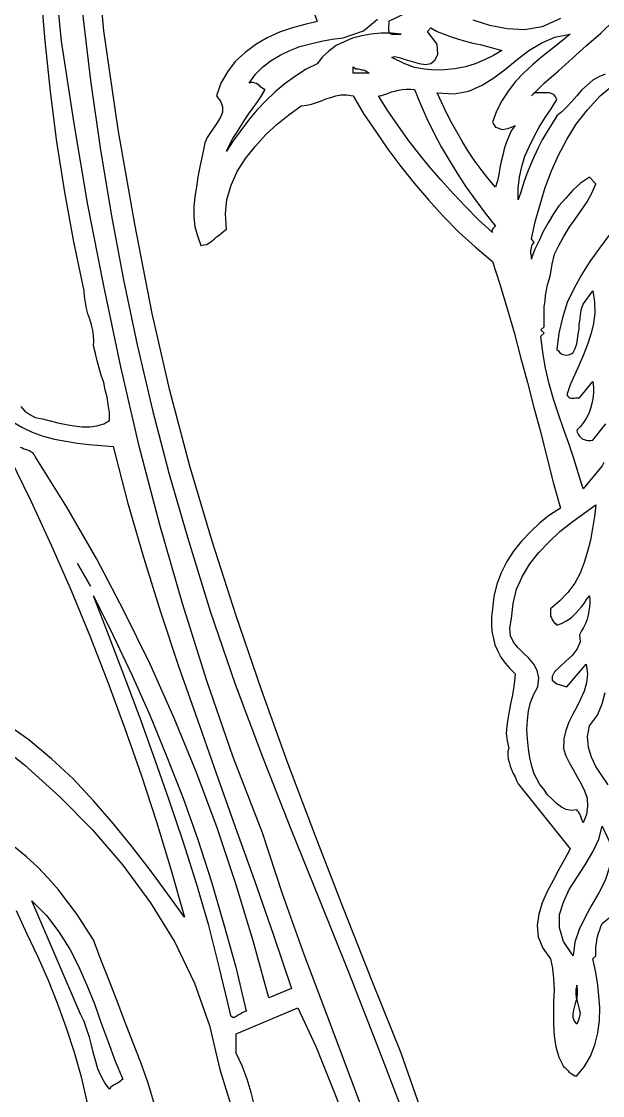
# Model space of a CAD drawing. Extents: x 0.04 to 6.8, y 0.03 to 8.42.
# Drawn here: x 2.057 to 3.236, y 4.098 to 6.276 of the extents above; entities that cross this region are included whole.
import ezdxf

# ---------------------------------------------------------------- set-up
doc = ezdxf.new("R2010")
doc.units = 0
doc.layers.add('1', color=7, linetype='Continuous')

msp = doc.modelspace()

# ---------------------------------------------------------------- linework, layer by layer
msp.add_lwpolyline([(2.056, 5.495), (2.064, 5.486), (2.074, 5.479), (2.085, 5.473), (2.1, 5.47), (2.115, 5.466), (2.131, 5.462), (2.148, 5.459), (2.164, 5.456), (2.18, 5.454), (2.196, 5.454), (2.21, 5.456), (2.224, 5.46), (2.236, 5.467), (2.236, 5.483), (2.233, 5.499), (2.231, 5.514), (2.227, 5.529), (2.224, 5.544), (2.219, 5.559), (2.215, 5.573), (2.211, 5.588), (2.207, 5.603), (2.203, 5.618), (2.204, 5.628), (2.203, 5.639), (2.202, 5.65), (2.199, 5.661), (2.196, 5.672), (2.192, 5.683), (2.189, 5.694), (2.187, 5.706), (2.185, 5.718), (2.184, 5.73), (2.163, 5.829), (2.145, 5.93), (2.129, 6.032), (2.116, 6.134), (2.105, 6.237), (2.096, 6.342)])
at = {"layer": '1'}
for points in [[(2.871, 4.06), (2.828, 4.184), (2.769, 4.33), (2.711, 4.477), (2.654, 4.624), (2.598, 4.772), (2.544, 4.921), (2.493, 5.071), (2.444, 5.222), (2.399, 5.374), (2.358, 5.528), (2.322, 5.684), (2.287, 5.865), (2.253, 6.057), (2.224, 6.257), (2.206, 6.46)], [(2.605, 6.427), (2.657, 6.276), (2.632, 6.27), (2.607, 6.263), (2.581, 6.254), (2.556, 6.243), (2.533, 6.229), (2.511, 6.213), (2.491, 6.195), (2.475, 6.174), (2.462, 6.151), (2.453, 6.125), (2.462, 6.113), (2.465, 6.103), (2.465, 6.092), (2.461, 6.082), (2.455, 6.072), (2.448, 6.062), (2.441, 6.051), (2.434, 6.041), (2.429, 6.03), (2.427, 6.019), (2.423, 6), (2.419, 5.981), (2.415, 5.961), (2.412, 5.941), (2.409, 5.921), (2.407, 5.9), (2.407, 5.88), (2.409, 5.86), (2.414, 5.841), (2.421, 5.822), (2.427, 5.823), (2.433, 5.824), (2.438, 5.827), (2.444, 5.831), (2.449, 5.835), (2.453, 5.839), (2.458, 5.843), (2.463, 5.847), (2.468, 5.851), (2.473, 5.855), (2.471, 5.886), (2.474, 5.915), (2.483, 5.944), (2.495, 5.972), (2.512, 5.998), (2.532, 6.023), (2.553, 6.047), (2.576, 6.068), (2.6, 6.087), (2.625, 6.105), (2.636, 6.106), (2.646, 6.108), (2.656, 6.112), (2.666, 6.115), (2.675, 6.119), (2.685, 6.122), (2.695, 6.125), (2.706, 6.127), (2.717, 6.127), (2.73, 6.125), (2.752, 6.088), (2.776, 6.053), (2.801, 6.017), (2.827, 5.982), (2.854, 5.948), (2.883, 5.914), (2.913, 5.881), (2.945, 5.849), (2.978, 5.819), (3.013, 5.789), (3.028, 5.743), (3.043, 5.694), (3.057, 5.645), (3.07, 5.595), (3.084, 5.544), (3.097, 5.493), (3.111, 5.442), (3.124, 5.39), (3.137, 5.339), (3.151, 5.289), (3.129, 5.275), (3.109, 5.259), (3.09, 5.241), (3.072, 5.222), (3.056, 5.202), (3.042, 5.181), (3.031, 5.158), (3.022, 5.135), (3.016, 5.11), (3.013, 5.085), (3.011, 5.069), (3.011, 5.054), (3.012, 5.039), (3.015, 5.025), (3.018, 5.012), (3.024, 4.999), (3.03, 4.987), (3.039, 4.975), (3.048, 4.964), (3.059, 4.953), (3.058, 4.938), (3.056, 4.923), (3.053, 4.907), (3.05, 4.892), (3.047, 4.877), (3.044, 4.862), (3.042, 4.847), (3.041, 4.832), (3.043, 4.817), (3.046, 4.802), (3.044, 4.796), (3.044, 4.789), (3.045, 4.781), (3.047, 4.774), (3.049, 4.766), (3.052, 4.759), (3.055, 4.751), (3.059, 4.744), (3.062, 4.737), (3.065, 4.73), (3.171, 4.598), (3.16, 4.578), (3.148, 4.556), (3.136, 4.534), (3.124, 4.512), (3.114, 4.489), (3.107, 4.466), (3.104, 4.443), (3.106, 4.42), (3.115, 4.397), (3.131, 4.375), (3.135, 4.356), (3.137, 4.335), (3.138, 4.312), (3.137, 4.289), (3.137, 4.266), (3.137, 4.243), (3.138, 4.219), (3.142, 4.197), (3.148, 4.176), (3.157, 4.157), (3.16, 4.155), (3.162, 4.153), (3.165, 4.15), (3.167, 4.148), (3.169, 4.145), (3.172, 4.143), (3.175, 4.141), (3.178, 4.139), (3.18, 4.138), (3.184, 4.138), (3.2, 4.157), (3.212, 4.178), (3.221, 4.201), (3.227, 4.225), (3.23, 4.25), (3.231, 4.276), (3.229, 4.301), (3.226, 4.327), (3.222, 4.351), (3.217, 4.375), (3.223, 4.381), (3.223, 4.386), (3.223, 4.392), (3.223, 4.399), (3.224, 4.406), (3.225, 4.413), (3.226, 4.42), (3.228, 4.427), (3.231, 4.434), (3.233, 4.441), (3.236, 4.447), (3.254, 4.462)], [(2.769, 4.017), (2.723, 4.14), (2.677, 4.262), (2.631, 4.384), (2.587, 4.507), (2.546, 4.631), (2.487, 4.784), (2.433, 4.939), (2.384, 5.096), (2.338, 5.255), (2.296, 5.415), (2.259, 5.576), (2.224, 5.74), (2.192, 5.904), (2.164, 6.069), (2.138, 6.236), (2.127, 6.354)], [(2.181, 6.293), (2.197, 6.156), (2.217, 6.02), (2.239, 5.885), (2.264, 5.752), (2.292, 5.62), (2.323, 5.488), (2.357, 5.358), (2.394, 5.23), (2.44, 5.08), (2.491, 4.932), (2.546, 4.785), (2.603, 4.64), (2.662, 4.495), (2.72, 4.35), (2.777, 4.205), (2.833, 4.059)], [(2.837, 6.293), (2.802, 6.276), (2.803, 6.273), (2.803, 6.27), (2.802, 6.267), (2.802, 6.264), (2.802, 6.261), (2.802, 6.258), (2.803, 6.256), (2.804, 6.253), (2.806, 6.251), (2.809, 6.25), (2.828, 6.25), (2.808, 6.252), (2.787, 6.252), (2.767, 6.25), (2.748, 6.247), (2.729, 6.242), (2.712, 6.235), (2.696, 6.227), (2.681, 6.216), (2.668, 6.204), (2.657, 6.19), (2.635, 6.179), (2.613, 6.165), (2.592, 6.15), (2.572, 6.133), (2.553, 6.115), (2.535, 6.096), (2.518, 6.076), (2.502, 6.055), (2.487, 6.034), (2.473, 6.013), (2.479, 6.026), (2.486, 6.039), (2.494, 6.051), (2.502, 6.064), (2.51, 6.076), (2.518, 6.088), (2.527, 6.101), (2.536, 6.113), (2.544, 6.125), (2.552, 6.138), (2.549, 6.139), (2.546, 6.141), (2.543, 6.143), (2.54, 6.146), (2.537, 6.148), (2.534, 6.15), (2.531, 6.151), (2.527, 6.152), (2.524, 6.152), (2.519, 6.151), (2.532, 6.169), (2.547, 6.184), (2.564, 6.197), (2.582, 6.208), (2.602, 6.217), (2.622, 6.225), (2.644, 6.231), (2.666, 6.236), (2.688, 6.24), (2.71, 6.243), (2.751, 6.257), (2.78, 6.281)], [(3.151, 6.282), (3.114, 6.265), (3.078, 6.259), (3.043, 6.261), (3.008, 6.268), (2.974, 6.279)], [(3.242, 6.169), (3.229, 6.164), (3.217, 6.157), (3.205, 6.147), (3.194, 6.137), (3.184, 6.125), (3.174, 6.114), (3.164, 6.103), (3.154, 6.093), (3.144, 6.085), (3.134, 6.069), (3.124, 6.053), (3.114, 6.036), (3.106, 6.02), (3.098, 6.002), (3.09, 5.985), (3.083, 5.967), (3.077, 5.95), (3.071, 5.932), (3.065, 5.914), (3.065, 5.938), (3.068, 5.96), (3.073, 5.982), (3.079, 6.003), (3.088, 6.023), (3.098, 6.043), (3.108, 6.062), (3.12, 6.081), (3.132, 6.099), (3.144, 6.118), (3.141, 6.123), (3.138, 6.127), (3.134, 6.129), (3.129, 6.131), (3.124, 6.131), (3.119, 6.131), (3.113, 6.131), (3.108, 6.131), (3.103, 6.131), (3.098, 6.131), (3.092, 6.125), (3.118, 6.151), (3.147, 6.176), (3.175, 6.201), (3.204, 6.227), (3.233, 6.252), (3.26, 6.279)], [(3.032, 6.217), (3.015, 6.207), (2.997, 6.198), (2.978, 6.19), (2.958, 6.184), (2.937, 6.18), (2.916, 6.178), (2.896, 6.177), (2.875, 6.179), (2.855, 6.183), (2.835, 6.19), (2.809, 6.203), (2.814, 6.205), (2.824, 6.203), (2.836, 6.199), (2.85, 6.195), (2.864, 6.191), (2.877, 6.189), (2.888, 6.191), (2.897, 6.198), (2.902, 6.21), (2.901, 6.23), (2.881, 6.256), (2.888, 6.263), (2.901, 6.256), (2.915, 6.25), (2.929, 6.245), (2.944, 6.24), (2.958, 6.236), (2.973, 6.232), (2.988, 6.229), (3.003, 6.225), (3.018, 6.221), (3.032, 6.217)], [(3.013, 6.072), (3.016, 6.067), (3.019, 6.062), (3.024, 6.06), (3.029, 6.058), (3.034, 6.057), (3.04, 6.058), (3.045, 6.059), (3.05, 6.061), (3.055, 6.063), (3.059, 6.065), (3.051, 6.054), (3.046, 6.043), (3.041, 6.03), (3.037, 6.018), (3.034, 6.005), (3.031, 5.992), (3.028, 5.979), (3.026, 5.966), (3.023, 5.953), (3.019, 5.94), (3.004, 5.958), (2.99, 5.976), (2.976, 5.995), (2.964, 6.013), (2.952, 6.032), (2.941, 6.052), (2.93, 6.071), (2.92, 6.091), (2.91, 6.111), (2.901, 6.131), (2.935, 6.129), (2.965, 6.135), (2.992, 6.147), (3.016, 6.162), (3.04, 6.18), (3.063, 6.199), (3.087, 6.217), (3.112, 6.232), (3.14, 6.244), (3.171, 6.25), (3.152, 6.235), (3.132, 6.219), (3.113, 6.204), (3.094, 6.188), (3.076, 6.171), (3.06, 6.154), (3.045, 6.135), (3.032, 6.115), (3.021, 6.094), (3.013, 6.072)], [(2.763, 6.171), (2.73, 6.171), (2.73, 6.184), (2.733, 6.182), (2.736, 6.18), (2.74, 6.18), (2.743, 6.179), (2.747, 6.178), (2.75, 6.178), (2.754, 6.177), (2.757, 6.175), (2.76, 6.173), (2.763, 6.171)], [(3.239, 5.382), (3.236, 5.375), (3.197, 5.328), (3.188, 5.359), (3.178, 5.39), (3.168, 5.42), (3.157, 5.45), (3.147, 5.48), (3.137, 5.51), (3.128, 5.541), (3.121, 5.573), (3.115, 5.605), (3.111, 5.638), (3.118, 5.644), (3.111, 5.651), (3.118, 5.657), (3.118, 5.667), (3.118, 5.677), (3.118, 5.687), (3.118, 5.698), (3.12, 5.709), (3.121, 5.72), (3.123, 5.731), (3.125, 5.742), (3.128, 5.753), (3.131, 5.763), (3.134, 5.784), (3.139, 5.804), (3.148, 5.822), (3.158, 5.84), (3.169, 5.858), (3.181, 5.875), (3.193, 5.893), (3.205, 5.91), (3.215, 5.928), (3.223, 5.947), (3.21, 5.96), (3.192, 5.948), (3.176, 5.934), (3.162, 5.918), (3.148, 5.902), (3.137, 5.886), (3.126, 5.868), (3.116, 5.85), (3.108, 5.832), (3.099, 5.814), (3.092, 5.796), (3.092, 5.794), (3.092, 5.796), (3.092, 5.8), (3.091, 5.806), (3.091, 5.811), (3.092, 5.817), (3.093, 5.821), (3.095, 5.826), (3.098, 5.828), (3.092, 5.835), (3.1, 5.87), (3.11, 5.905), (3.12, 5.939), (3.133, 5.973), (3.147, 6.005), (3.164, 6.037), (3.183, 6.068), (3.206, 6.097), (3.232, 6.125), (3.263, 6.151)], [(2.855, 6.138), (2.867, 6.108), (2.88, 6.079), (2.894, 6.05), (2.909, 6.022), (2.925, 5.995), (2.942, 5.967), (2.96, 5.94), (2.979, 5.913), (2.998, 5.887), (3.019, 5.861), (3.018, 5.86), (3.016, 5.858), (3.015, 5.857), (3.014, 5.856), (3.013, 5.854), (3.012, 5.852), (3.012, 5.85), (3.013, 5.848), (2.985, 5.874), (2.959, 5.9), (2.933, 5.927), (2.909, 5.954), (2.885, 5.981), (2.863, 6.009), (2.841, 6.037), (2.821, 6.066), (2.801, 6.095), (2.782, 6.125), (2.788, 6.126), (2.794, 6.128), (2.801, 6.13), (2.808, 6.133), (2.815, 6.135), (2.822, 6.137), (2.83, 6.138), (2.838, 6.139), (2.847, 6.139), (2.855, 6.138)], [(3.249, 5.842), (3.23, 5.816), (3.211, 5.789), (3.194, 5.762), (3.178, 5.734), (3.165, 5.706), (3.155, 5.675), (3.148, 5.644), (3.144, 5.611), (3.147, 5.608), (3.15, 5.604), (3.153, 5.602), (3.156, 5.601), (3.159, 5.6), (3.163, 5.599), (3.167, 5.6), (3.17, 5.601), (3.174, 5.603), (3.177, 5.605), (3.181, 5.613), (3.184, 5.622), (3.186, 5.632), (3.187, 5.642), (3.189, 5.652), (3.189, 5.662), (3.191, 5.672), (3.192, 5.682), (3.194, 5.693), (3.197, 5.703), (3.217, 5.73), (3.22, 5.707), (3.221, 5.685), (3.218, 5.663), (3.213, 5.642), (3.206, 5.621), (3.198, 5.6), (3.189, 5.58), (3.18, 5.56), (3.171, 5.539), (3.164, 5.519), (3.166, 5.516), (3.168, 5.514), (3.17, 5.513), (3.173, 5.512), (3.175, 5.512), (3.179, 5.512), (3.182, 5.513), (3.185, 5.513), (3.187, 5.513), (3.19, 5.513), (3.217, 5.546), (3.218, 5.534), (3.218, 5.523), (3.217, 5.511), (3.215, 5.501), (3.212, 5.491), (3.209, 5.481), (3.204, 5.472), (3.198, 5.463), (3.192, 5.455), (3.184, 5.447), (3.185, 5.443), (3.187, 5.439), (3.189, 5.436), (3.192, 5.433), (3.195, 5.43), (3.199, 5.428), (3.203, 5.427), (3.207, 5.426), (3.212, 5.426), (3.217, 5.427), (3.243, 5.46)], [(2.038, 5.465), (2.058, 5.453), (2.079, 5.443), (2.101, 5.435), (2.124, 5.429), (2.147, 5.425), (2.171, 5.421), (2.194, 5.418), (2.219, 5.416), (2.243, 5.414)], [(2.243, 5.414), (2.272, 5.301), (2.305, 5.19), (2.339, 5.079), (2.376, 4.969), (2.414, 4.86), (2.452, 4.752), (2.491, 4.643), (2.53, 4.534), (2.568, 4.425), (2.605, 4.315), (2.559, 4.296), (2.527, 4.412), (2.492, 4.527), (2.454, 4.641), (2.412, 4.753), (2.367, 4.863), (2.318, 4.973), (2.265, 5.081), (2.209, 5.187), (2.149, 5.291), (2.085, 5.394), (2.083, 5.398), (2.08, 5.401), (2.076, 5.403), (2.073, 5.405), (2.07, 5.407), (2.066, 5.408), (2.062, 5.409), (2.059, 5.411), (2.055, 5.412)], [(2.032, 5.394), (2.076, 5.304), (2.118, 5.213), (2.158, 5.122), (2.196, 5.03), (2.232, 4.936), (2.267, 4.842), (2.3, 4.748), (2.331, 4.653), (2.36, 4.557), (2.388, 4.46), (2.354, 4.506), (2.319, 4.554), (2.282, 4.602), (2.244, 4.649), (2.204, 4.695), (2.162, 4.74), (2.118, 4.781), (2.072, 4.819), (2.024, 4.853)], [(3.131, 5.085), (3.131, 5.081), (3.131, 5.077), (3.131, 5.074), (3.131, 5.07), (3.133, 5.067), (3.134, 5.063), (3.136, 5.06), (3.138, 5.057), (3.141, 5.055), (3.144, 5.052), (3.153, 5.055), (3.162, 5.06), (3.169, 5.064), (3.175, 5.069), (3.182, 5.076), (3.188, 5.082), (3.194, 5.089), (3.199, 5.096), (3.204, 5.104), (3.21, 5.111), (3.211, 5.104), (3.211, 5.097), (3.21, 5.089), (3.209, 5.081), (3.207, 5.072), (3.205, 5.064), (3.202, 5.055), (3.198, 5.047), (3.194, 5.04), (3.19, 5.032), (3.191, 5.018), (3.185, 5.004), (3.175, 4.99), (3.162, 4.979), (3.15, 4.967), (3.139, 4.957), (3.134, 4.948), (3.134, 4.94), (3.144, 4.933), (3.164, 4.927), (3.203, 4.973), (3.206, 4.953), (3.204, 4.935), (3.199, 4.918), (3.192, 4.902), (3.184, 4.886), (3.176, 4.871), (3.168, 4.855), (3.162, 4.838), (3.158, 4.821), (3.157, 4.802), (3.162, 4.787), (3.169, 4.773), (3.177, 4.759), (3.185, 4.744), (3.193, 4.73), (3.2, 4.716), (3.205, 4.701), (3.206, 4.685), (3.204, 4.668), (3.197, 4.651), (3.196, 4.654), (3.195, 4.657), (3.194, 4.659), (3.194, 4.662), (3.192, 4.665), (3.191, 4.668), (3.19, 4.67), (3.188, 4.673), (3.186, 4.675), (3.184, 4.677), (3.173, 4.676), (3.163, 4.678), (3.153, 4.683), (3.143, 4.69), (3.134, 4.699), (3.125, 4.708), (3.117, 4.719), (3.109, 4.729), (3.103, 4.74), (3.098, 4.75), (3.093, 4.766), (3.089, 4.783), (3.086, 4.801), (3.084, 4.821), (3.083, 4.84), (3.084, 4.859), (3.086, 4.878), (3.09, 4.895), (3.097, 4.912), (3.105, 4.927), (3.107, 4.945), (3.104, 4.96), (3.097, 4.973), (3.087, 4.985), (3.076, 4.995), (3.065, 5.006), (3.056, 5.017), (3.05, 5.03), (3.048, 5.046), (3.052, 5.065), (3.055, 5.096), (3.062, 5.125), (3.074, 5.151), (3.089, 5.176), (3.107, 5.199), (3.128, 5.221), (3.15, 5.242), (3.174, 5.261), (3.199, 5.279), (3.223, 5.296), (3.22, 5.272), (3.216, 5.248), (3.212, 5.224), (3.206, 5.201), (3.199, 5.179), (3.191, 5.157), (3.18, 5.137), (3.166, 5.118), (3.15, 5.101), (3.131, 5.085)], [(2.171, 5.177), (2.197, 5.131), (2.171, 5.177)], [(2.513, 4.269), (2.509, 4.268), (2.505, 4.266), (2.501, 4.263), (2.497, 4.261), (2.493, 4.258), (2.489, 4.256), (2.486, 4.256), (2.483, 4.258), (2.481, 4.262), (2.48, 4.269), (2.459, 4.356), (2.437, 4.443), (2.412, 4.528), (2.385, 4.613), (2.357, 4.697), (2.328, 4.78), (2.298, 4.863), (2.267, 4.946), (2.235, 5.029), (2.203, 5.111), (2.243, 5.031), (2.282, 4.95), (2.318, 4.868), (2.352, 4.785), (2.385, 4.701), (2.415, 4.617), (2.443, 4.531), (2.468, 4.445), (2.492, 4.358), (2.513, 4.269)], [(3.248, 4.728), (3.235, 4.747), (3.223, 4.765), (3.214, 4.784), (3.208, 4.804), (3.206, 4.826), (3.21, 4.848), (3.226, 4.869), (3.236, 4.892), (3.242, 4.915)], [(1.99, 4.827), (2.064, 4.768), (2.135, 4.704), (2.201, 4.637), (2.263, 4.565), (2.319, 4.489), (2.368, 4.409), (2.408, 4.326), (2.439, 4.24), (2.46, 4.151), (2.491, 4.051)], [(3.177, 4.381), (3.157, 4.41), (3.149, 4.438), (3.149, 4.465), (3.157, 4.49), (3.169, 4.516), (3.185, 4.541), (3.201, 4.566), (3.217, 4.592), (3.229, 4.618), (3.236, 4.644), (3.25, 4.614), (3.254, 4.586), (3.25, 4.559), (3.242, 4.534), (3.229, 4.509), (3.215, 4.485), (3.201, 4.46), (3.189, 4.435), (3.18, 4.409), (3.177, 4.381)], [(2.327, 4.08), (2.314, 4.123), (2.299, 4.165), (2.283, 4.206), (2.267, 4.248), (2.251, 4.289), (2.235, 4.331), (2.219, 4.372), (2.203, 4.414), (2.187, 4.439), (2.17, 4.465), (2.151, 4.49), (2.132, 4.515), (2.111, 4.539), (2.09, 4.561), (2.067, 4.582), (2.044, 4.601)], [(2.263, 4.131), (2.26, 4.129), (2.258, 4.127), (2.255, 4.125), (2.252, 4.123), (2.249, 4.122), (2.246, 4.12), (2.244, 4.119), (2.241, 4.117), (2.238, 4.114), (2.236, 4.111), (2.226, 4.124), (2.219, 4.137), (2.212, 4.152), (2.208, 4.167), (2.203, 4.183), (2.199, 4.2), (2.195, 4.216), (2.19, 4.232), (2.184, 4.248), (2.177, 4.263), (2.078, 4.493), (2.108, 4.463), (2.133, 4.43), (2.155, 4.395), (2.173, 4.36), (2.19, 4.322), (2.205, 4.284), (2.219, 4.245), (2.233, 4.207), (2.247, 4.168), (2.263, 4.131)], [(2.046, 4.473), (2.068, 4.426), (2.09, 4.379), (2.111, 4.332), (2.13, 4.284), (2.148, 4.235), (2.164, 4.186), (2.178, 4.136), (2.19, 4.085), (2.178, 4.074), (2.165, 4.063), (2.152, 4.053), (2.139, 4.042), (2.127, 4.032), (2.114, 4.021), (2.101, 4.01), (2.089, 3.998), (2.077, 3.986), (2.065, 3.973), (2.017, 4.042)], [(3.184, 4.243), (3.179, 4.25), (3.177, 4.256), (3.177, 4.263), (3.178, 4.271), (3.18, 4.279), (3.182, 4.287), (3.185, 4.295), (3.186, 4.304), (3.186, 4.313), (3.184, 4.322), (3.182, 4.313), (3.182, 4.305), (3.183, 4.296), (3.185, 4.289), (3.187, 4.281), (3.189, 4.273), (3.191, 4.266), (3.19, 4.258), (3.188, 4.251), (3.184, 4.243)], [(2.53, 4.077), (2.523, 4.104), (2.515, 4.131), (2.505, 4.158), (2.493, 4.184), (2.493, 4.223), (2.618, 4.276), (2.655, 4.196), (2.688, 4.115), (2.72, 4.033)]]:
    msp.add_lwpolyline(points, dxfattribs=at)

doc.saveas('drawing.dxf')
